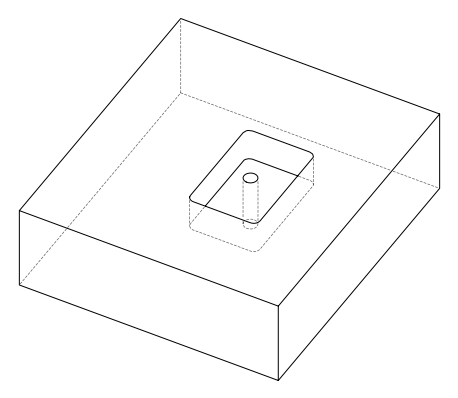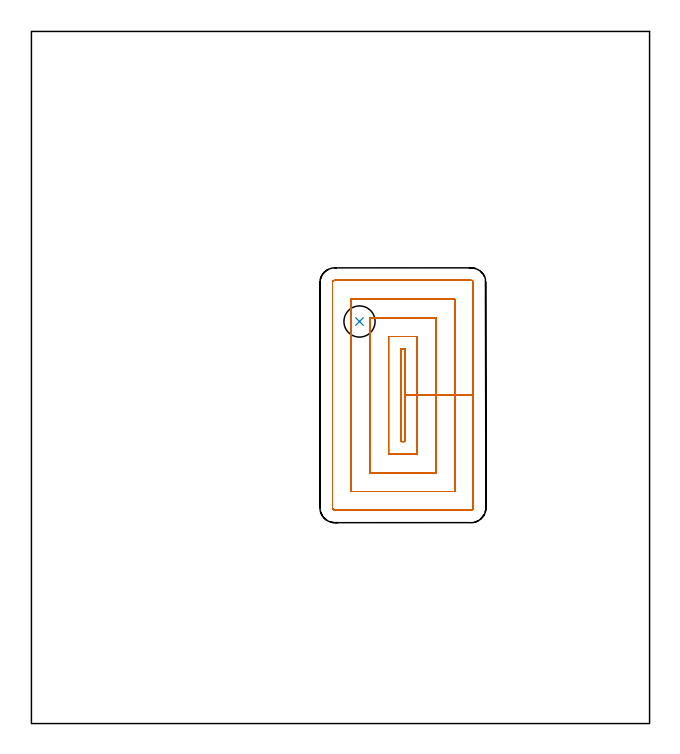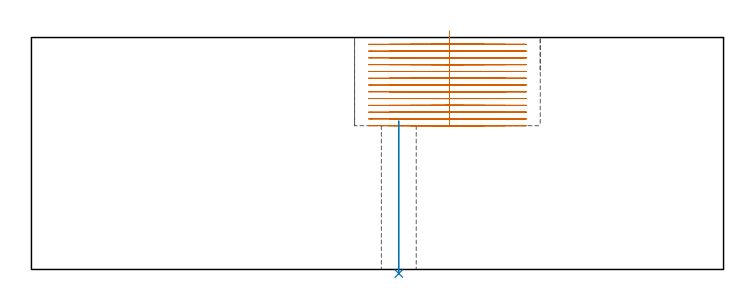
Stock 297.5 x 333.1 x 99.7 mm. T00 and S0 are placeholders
(PLAN: 2 operations, 1 tool changes, 30.6 min)
(1 MILL_RECTANGULAR_POCKET | POCKET_RECTANGULAR_STRAIGHT | NXT0201_011 | Follow Part, ap 3, ae 75% | 30.37 min | 369221 mm3)
(2 INDEXABLE_INSERT_DRILL_THROUGH_HOLE_FROM_SOLID | STEP1HOLE | NXT0302_001 | 0.27 min | 10904 mm3)
(TOOL NXT0201_011 | ENDMILL 12mm [2P460-1200-NA 1630] | D12 FL38 Z6)
(TOOL NXT0302_001 | Index. Insert Drill 15mm [880-D1500L20-05] | D15 PA176 FL75 Z2)
(OP 1 MILL_RECTANGULAR_POCKET)
G17 G21 G94 G90
T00 M6
G54
G17 G0 G90 X179.7 Y135.924 S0 M3
G43 Z109.7 H1
Z102.7
G94 G1 Y158. Z96.785 F250.
Y180.3 F500.
X177.9
Y135.7
X179.7
Y158.
X185.7
Y186.3
X171.9
Y129.7
X185.7
Y158.
X194.7
Y195.3
X162.9
Y120.7
X194.7
Y158.
X203.7
Y204.3
X153.9
Y111.7
X203.7
Y158.
X212.7
Y212.2
G3 X211.6 Y213.3 R1.1
G1 X146.
G3 X144.9 Y212.2 R1.1
G1 Y103.8
G3 X146. Y102.7 R1.1
G1 X211.6
G3 X212.7 Y103.8 R1.1
G1 Y158.
Y159.
G0 X179.7 Y135.924 Z99.785
G1 Y158. Z93.869 F250.
Y180.3 F500.
X177.9
Y135.7
X179.7
Y158.
X185.7
Y186.3
X171.9
Y129.7
X185.7
Y158.
X194.7
Y195.3
X162.9
Y120.7
X194.7
Y158.
X203.7
Y204.3
X153.9
Y111.7
X203.7
Y158.
X212.7
Y212.2
G3 X211.6 Y213.3 R1.1
G1 X146.
G3 X144.9 Y212.2 R1.1
G1 Y103.8
G3 X146. Y102.7 R1.1
G1 X211.6
G3 X212.7 Y103.8 R1.1
G1 Y158.
Y159.
G0 X179.7 Y135.924 Z96.869
G1 Y158. Z90.954 F250.
Y180.3 F500.
X177.9
Y135.7
X179.7
Y158.
X185.7
Y186.3
X171.9
Y129.7
X185.7
Y158.
X194.7
Y195.3
X162.9
Y120.7
X194.7
Y158.
X203.7
Y204.3
X153.9
Y111.7
X203.7
Y158.
X212.7
Y212.2
G3 X211.6 Y213.3 R1.1
G1 X146.
G3 X144.9 Y212.2 R1.1
G1 Y103.8
G3 X146. Y102.7 R1.1
G1 X211.6
G3 X212.7 Y103.8 R1.1
G1 Y158.
Y159.
G0 X179.7 Y135.924 Z93.954
G1 Y158. Z88.038 F250.
Y180.3 F500.
X177.9
Y135.7
X179.7
Y158.
X185.7
Y186.3
X171.9
Y129.7
X185.7
Y158.
X194.7
Y195.3
X162.9
Y120.7
X194.7
Y158.
X203.7
Y204.3
X153.9
Y111.7
X203.7
Y158.
X212.7
Y212.2
G3 X211.6 Y213.3 R1.1
G1 X146.
G3 X144.9 Y212.2 R1.1
G1 Y103.8
G3 X146. Y102.7 R1.1
G1 X211.6
G3 X212.7 Y103.8 R1.1
G1 Y158.
Y159.
G0 X179.7 Y135.924 Z91.038
G1 Y158. Z85.123 F250.
Y180.3 F500.
X177.9
Y135.7
X179.7
Y158.
X185.7
Y186.3
X171.9
Y129.7
X185.7
Y158.
X194.7
Y195.3
X162.9
Y120.7
X194.7
Y158.
X203.7
Y204.3
X153.9
Y111.7
X203.7
Y158.
X212.7
Y212.2
G3 X211.6 Y213.3 R1.1
G1 X146.
G3 X144.9 Y212.2 R1.1
G1 Y103.8
G3 X146. Y102.7 R1.1
G1 X211.6
G3 X212.7 Y103.8 R1.1
G1 Y158.
Y159.
G0 X179.7 Y135.924 Z88.123
G1 Y158. Z82.208 F250.
Y180.3 F500.
X177.9
Y135.7
X179.7
Y158.
X185.7
Y186.3
X171.9
Y129.7
X185.7
Y158.
X194.7
Y195.3
X162.9
Y120.7
X194.7
Y158.
X203.7
Y204.3
X153.9
Y111.7
X203.7
Y158.
X212.7
Y212.2
G3 X211.6 Y213.3 R1.1
G1 X146.
G3 X144.9 Y212.2 R1.1
G1 Y103.8
G3 X146. Y102.7 R1.1
G1 X211.6
G3 X212.7 Y103.8 R1.1
G1 Y158.
Y159.
G0 X179.7 Y135.924 Z85.208
G1 Y158. Z79.292 F250.
Y180.3 F500.
X177.9
Y135.7
X179.7
Y158.
X185.7
Y186.3
X171.9
Y129.7
X185.7
Y158.
X194.7
Y195.3
X162.9
Y120.7
X194.7
Y158.
X203.7
Y204.3
X153.9
Y111.7
X203.7
Y158.
X212.7
Y212.2
G3 X211.6 Y213.3 R1.1
G1 X146.
G3 X144.9 Y212.2 R1.1
G1 Y103.8
G3 X146. Y102.7 R1.1
G1 X211.6
G3 X212.7 Y103.8 R1.1
G1 Y158.
Y159.
G0 X179.7 Y135.924 Z82.292
G1 Y158. Z76.377 F250.
Y180.3 F500.
X177.9
Y135.7
X179.7
Y158.
X185.7
Y186.3
X171.9
Y129.7
X185.7
Y158.
X194.7
Y195.3
X162.9
Y120.7
X194.7
Y158.
X203.7
Y204.3
X153.9
Y111.7
X203.7
Y158.
X212.7
Y212.2
G3 X211.6 Y213.3 R1.1
G1 X146.
G3 X144.9 Y212.2 R1.1
G1 Y103.8
G3 X146. Y102.7 R1.1
G1 X211.6
G3 X212.7 Y103.8 R1.1
G1 Y158.
Y159.
G0 X179.7 Y135.924 Z79.377
G1 Y158. Z73.462 F250.
Y180.3 F500.
X177.9
Y135.7
X179.7
Y158.
X185.7
Y186.3
X171.9
Y129.7
X185.7
Y158.
X194.7
Y195.3
X162.9
Y120.7
X194.7
Y158.
X203.7
Y204.3
X153.9
Y111.7
X203.7
Y158.
X212.7
Y212.2
G3 X211.6 Y213.3 R1.1
G1 X146.
G3 X144.9 Y212.2 R1.1
G1 Y103.8
G3 X146. Y102.7 R1.1
G1 X211.6
G3 X212.7 Y103.8 R1.1
G1 Y158.
Y159.
G0 X179.7 Y135.924 Z76.462
G1 Y158. Z70.546 F250.
Y180.3 F500.
X177.9
Y135.7
X179.7
Y158.
X185.7
Y186.3
X171.9
Y129.7
X185.7
Y158.
X194.7
Y195.3
X162.9
Y120.7
X194.7
Y158.
X203.7
Y204.3
X153.9
Y111.7
X203.7
Y158.
X212.7
Y212.2
G3 X211.6 Y213.3 R1.1
G1 X146.
G3 X144.9 Y212.2 R1.1
G1 Y103.8
G3 X146. Y102.7 R1.1
G1 X211.6
G3 X212.7 Y103.8 R1.1
G1 Y158.
Y159.
G0 X179.7 Y135.924 Z73.546
G1 Y158. Z67.631 F250.
Y180.3 F500.
X177.9
Y135.7
X179.7
Y158.
X185.7
Y186.3
X171.9
Y129.7
X185.7
Y158.
X194.7
Y195.3
X162.9
Y120.7
X194.7
Y158.
X203.7
Y204.3
X153.9
Y111.7
X203.7
Y158.
X212.7
Y212.2
G3 X211.6 Y213.3 R1.1
G1 X146.
G3 X144.9 Y212.2 R1.1
G1 Y103.8
G3 X146. Y102.7 R1.1
G1 X211.6
G3 X212.7 Y103.8 R1.1
G1 Y158.
Y159.
G0 X179.7 Y135.924 Z70.631
G1 Y158. Z64.715 F250.
Y180.3 F500.
X177.9
Y135.7
X179.7
Y158.
X185.7
Y186.3
X171.9
Y129.7
X185.7
Y158.
X194.7
Y195.3
X162.9
Y120.7
X194.7
Y158.
X203.7
Y204.3
X153.9
Y111.7
X203.7
Y158.
X212.7
Y212.2
G3 X211.6 Y213.3 R1.1
G1 X146.
G3 X144.9 Y212.2 R1.1
G1 Y103.8
G3 X146. Y102.7 R1.1
G1 X211.6
G3 X212.7 Y103.8 R1.1
G1 Y158.
Y159.
G0 X179.7 Y135.924 Z67.715
G1 Y158. Z61.8 F250.
Y180.3 F500.
X177.9
Y135.7
X179.7
Y158.
X185.7
Y186.3
X171.9
Y129.7
X185.7
Y158.
X194.7
Y195.3
X162.9
Y120.7
X194.7
Y158.
X203.7
Y204.3
X153.9
Y111.7
X203.7
Y158.
X212.7
Y212.2
G3 X211.6 Y213.3 R1.1
G1 X146.
G3 X144.9 Y212.2 R1.1
G1 Y103.8
G3 X146. Y102.7 R1.1
G1 X211.6
G3 X212.7 Y103.8 R1.1
G1 Y158.
Y159.
G0 Z109.7
M5
M2
(OP 2 INDEXABLE_INSERT_DRILL_THROUGH_HOLE_FROM_SOLID)
G17 G21 G94 G90
T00 M6
G54
G17 G0 G90 X157.9 Y193.5 S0 M3
G43 Z109.7 H1
G94 G81 G98 Z-1.762 F250. R63.8
G80
M5
M2
